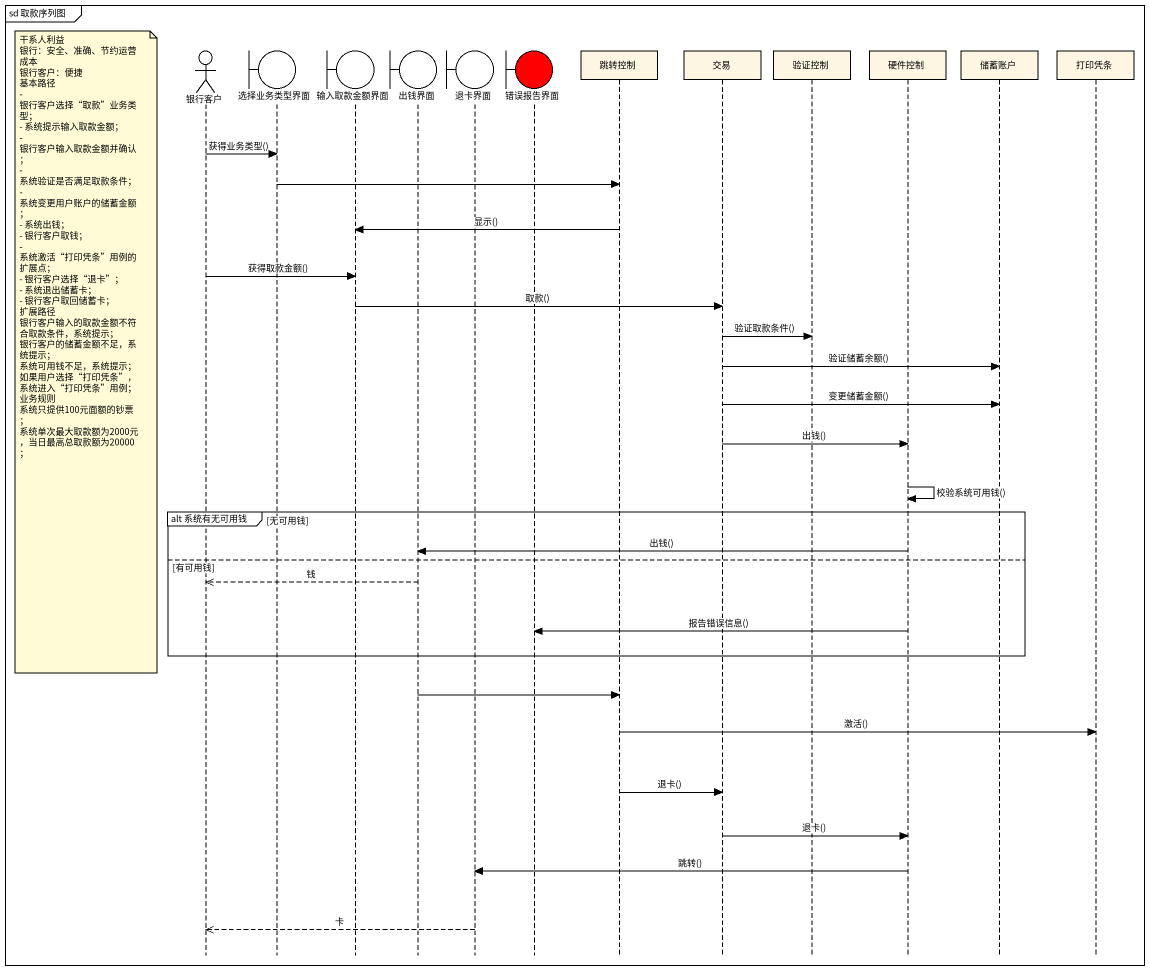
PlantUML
@startuml
mainframe sd 取款序列图
hide footbox
actor 银行客户
boundary 选择业务类型界面
boundary 输入取款金额界面
boundary 出钱界面
boundary 退卡界面
boundary 错误报告界面 #FF0000
participant 跳转控制
participant 交易
participant 验证控制
participant 硬件控制
participant 储蓄账户
participant 打印凭条

银行客户 -> 选择业务类型界面 : 获得业务类型()
选择业务类型界面 -> 跳转控制
跳转控制 -> 输入取款金额界面 : 显示()
银行客户 -> 输入取款金额界面 : 获得取款金额()
输入取款金额界面 -> 交易 : 取款()
交易 -> 验证控制 : 验证取款条件()
note left of 银行客户
  干系人利益
  银行：安全、准确、节约运营成本
  银行客户：便捷
  基本路径
  - 银行客户选择“取款”业务类型；
  - 系统提示输入取款金额；
  - 银行客户输入取款金额并确认；
  - 系统验证是否满足取款条件；
  - 系统变更用户账户的储蓄金额；
  - 系统出钱；
  - 银行客户取钱；
  - 系统激活“打印凭条”用例的扩展点；
  - 银行客户选择“退卡”；
  - 系统退出储蓄卡；
  - 银行客户取回储蓄卡；
  扩展路径
  银行客户输入的取款金额不符合取款条件，系统提示；
  银行客户的储蓄金额不足，系统提示；
  系统可用钱不足，系统提示；
  如果用户选择“打印凭条”，系统进入“打印凭条”用例；
  业务规则
  系统只提供100元面额的钞票；
  系统单次最大取款额为2000元，当日最高总取款额为20000；
end note
交易 -> 储蓄账户 : 验证储蓄余额()
交易 -> 储蓄账户 : 变更储蓄金额()
交易 -> 硬件控制 : 出钱()
硬件控制 -> 硬件控制 : 校验系统可用钱()
group alt 系统有无可用钱 [无可用钱]
  硬件控制 -> 出钱界面 : 出钱()
else 有可用钱
  出钱界面 -->> 银行客户 : 钱
  硬件控制 -> 错误报告界面 : 报告错误信息()
end
出钱界面 -> 跳转控制
跳转控制 -> 打印凭条 : 激活()
跳转控制 -> 交易 : 退卡()
交易 -> 硬件控制 : 退卡()
硬件控制 -> 退卡界面 : 跳转()
退卡界面 -->> 银行客户 : 卡
@enduml
